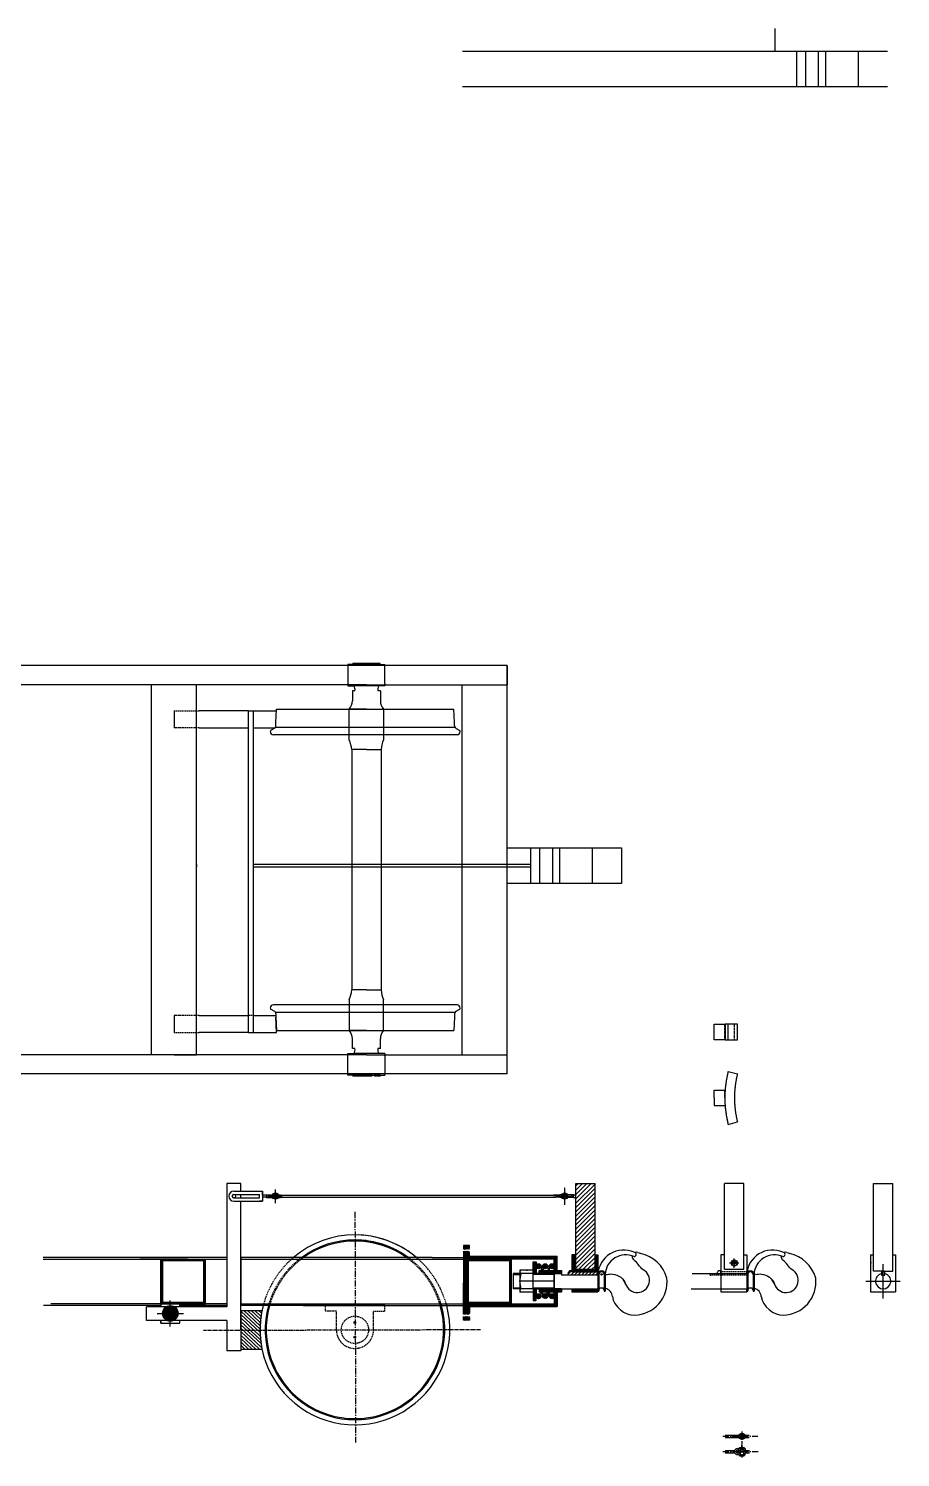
# Model space of a CAD drawing. Header units: millimetres. Extents: x -5057 to 33615, y -6628 to 11138.
# Drawn here: x 29080 to 33615, y 1666 to 9095 of the extents above; entities that cross this region are included whole.
import ezdxf

# ---------------------------------------------------------------- set-up
doc = ezdxf.new("R2010")
doc.units = ezdxf.units.MM
for name, pattern in [('ACISOTGL', [3, 2, -1]), ('ACISOWELD', [3, 2, -1]), ('AM_ISO02W050x2', [3.75, 3, -0.75]), ('AM_ISO08W050', [18, 12, -1.5, 3, -1.5]), ('Amconstr', [9999, 9999, 0]), ('CENTER', [50.8, 31.75, -6.35, 6.35, -6.35]), ('CENTER2', [28.575, 19.05, -3.175, 3.175, -3.175]), ('GEN3A', [3.1, 2.5, -0.6]), ('HIDDEN', [9.525, 6.35, -3.175])]:
    doc.linetypes.add(name, pattern=pattern)
doc.layers.add('AM_7', color=4, linetype='AM_ISO08W050', lineweight=25)
doc.layers.add('AM_8', color=1, linetype='Continuous', lineweight=25)
pattern_1 = [(45, (23104.103, 2191.581), (-2.8284271, 2.8284271), [])]

msp = doc.modelspace()

# ---------------------------------------------------------------- hatches: boundary and pattern name
h = msp.add_hatch()
h.set_pattern_fill('ANSI31', color=256, scale=5)
h.paths.add_polyline_path([(32026.316, 3090.002), (31926.316, 3090.002), (31926.316, 2644.276), (32026.311, 2644.276), (32026.274, 2719.325)])
h = msp.add_hatch()
h.set_pattern_fill('_U', color=256, scale=13, angle=45, style=0, pattern_type=0)
h.set_pattern_definition([(45, (0, 0), (-9.192388, 9.192388), [])])
h.paths.add_polyline_path([(32041.373, 2631.081), (31906.276, 2631.081), (31906.276, 2635.881), (31893.216, 2635.881), (31886.776, 2626.141), (31886.776, 2622.067), (31886.777, 2613.081), (31906.276, 2613.081), (32041.182, 2613.081), (32041.182, 2617.067, -0.02971966), (32041.316, 2619.325, -0.00515832), (32041.532, 2622.081)])
at = {"layer": 'AM_8', "true_color": 0x136734}
h = msp.add_hatch(dxfattribs=at)
h.set_pattern_fill('_U', color=116, scale=4, angle=138, style=0, pattern_type=0)
h.set_pattern_definition([(138, (23197.35, 2243.925), (-2.6765224, -2.9725793), [])])
h.paths.add_polyline_path([(31357.577, 2768.167), (31342.577, 2768.167), (31342.577, 2748.723), (31357.577, 2748.723)])
h.paths.add_polyline_path([(31357.577, 2399.01), (31342.577, 2399.01), (31342.577, 2379.567), (31357.577, 2379.567)])
h.paths.add_polyline_path([(31342.577, 2737.61), (31342.577, 2410.123), (31357.577, 2410.123), (31357.577, 2737.61)])
h = msp.add_hatch(dxfattribs=at)
h.set_pattern_fill('_U', color=116, scale=4, angle=45, style=0, pattern_type=0)
h.set_pattern_definition([(45, (17847.157, 2302.8926), (-2.8284271, 2.8284271), [])])
h.paths.add_polyline_path([(31814.277, 2637.067), (31734.811, 2637.067), (31734.811, 2622.067), (31814.277, 2622.067)], flags=17)
h.paths.add_polyline_path([(31814.277, 2542.067), (31734.811, 2542.067), (31734.811, 2527.135), (31814.277, 2527.135), (31814.277, 2528.217)])
h.paths.add_polyline_path([(31372.577, 2768.167), (31357.577, 2768.167), (31357.577, 2748.723), (31368.949, 2748.723), (31370.763, 2748.723), (31372.577, 2748.723), (31372.577, 2754.089)])
h.paths.add_polyline_path([(31372.577, 2393.645), (31372.577, 2399.01), (31370.763, 2399.01), (31368.949, 2399.01), (31357.577, 2399.01), (31357.577, 2379.567), (31372.577, 2379.567)])
h.paths.add_polyline_path([(31829.291, 2527.135), (31851.332, 2527.135), (31851.332, 2542.067), (31814.277, 2542.067), (31814.277, 2491.067), (31814.277, 2465.267), (31591.177, 2465.267), (31586.877, 2465.267), (31357.577, 2465.267), (31357.577, 2410.123), (31368.949, 2410.123), (31370.763, 2410.123), (31372.577, 2410.123), (31372.577, 2415.489), (31372.577, 2450.267), (31829.291, 2450.267)])
h.paths.add_polyline_path([(31814.277, 2698.067), (31814.277, 2622.067), (31814.291, 2622.067), (31851.332, 2622.067), (31851.332, 2637.067), (31829.291, 2637.067), (31829.291, 2713.07), (31372.577, 2713.07), (31372.577, 2737.61), (31357.577, 2737.61), (31357.577, 2698.067)])
at = {"layer": 'AM_8'}
h = msp.add_hatch(dxfattribs=at)
h.set_pattern_fill('_U', color=256, scale=2.5, angle=45, style=0, pattern_type=0)
h.set_pattern_definition([(45, (16256.47, 2301.875), (-1.76776695, 1.76776695), [])])
h.paths.add_polyline_path([(29766.89, 2464.249), (29771.19, 2464.249), (29944.59, 2464.249), (30000.49, 2464.249), (30000.49, 2697.049), (29766.89, 2697.049)])
h.paths.add_polyline_path([(29991.89, 2472.849), (29775.49, 2472.849), (29775.49, 2689.249), (29991.89, 2689.249)], flags=16)
h = msp.add_hatch(dxfattribs=at)
h.set_pattern_fill('_U', color=256, scale=2.5, angle=45, style=0, pattern_type=0)
h.set_pattern_definition([(45, (17847.1571, 2302.8926), (-1.76776695, 1.76776695), [])])
h.paths.add_polyline_path([(31357.577, 2465.267), (31361.877, 2465.267), (31535.277, 2465.267), (31591.177, 2465.267), (31591.177, 2698.067), (31357.577, 2698.067)])
h.paths.add_polyline_path([(31582.577, 2473.867), (31366.177, 2473.867), (31366.177, 2690.267), (31582.577, 2690.267)], flags=16)
h = msp.add_hatch(dxfattribs=at)
h.set_pattern_fill('_U', color=256, scale=2.5, angle=45, style=0, pattern_type=0)
h.set_pattern_definition([(45, (23104.103, 2191.581), (-1.76776695, 1.76776695), [])])
h.paths.add_polyline_path([(31719.811, 2542.067), (31704.811, 2542.067), (31704.811, 2482.067), (31719.811, 2482.067)])
h.paths.add_polyline_path([(31704.811, 2682.067), (31704.811, 2622.067), (31713.811, 2622.067), (31719.811, 2622.067), (31719.811, 2682.067)])
h = msp.add_hatch(dxfattribs=at)
h.set_pattern_fill('_U', color=256, scale=4, angle=45, style=0, pattern_type=0)
h.set_pattern_definition([(45, (0, 0), (-2.8284271, 2.8284271), [])])
h.paths.add_polyline_path([(32041.182, 2542.067), (31906.276, 2542.067), (31906.276, 2527.067), (32041.182, 2527.067)])
h.paths.add_polyline_path([(32026.316, 2644.276), (32026.311, 2644.276), (32026.316, 2644.301), (31926.316, 2644.251), (31926.316, 2719.276), (31906.276, 2719.266), (31906.276, 2631.074), (32041.532, 2631.088), (32041.316, 2634.325), (32041.316, 2719.325), (32026.316, 2719.325)])
h = msp.add_hatch(dxfattribs=at)
h.set_pattern_fill('_U', color=256, scale=4, angle=45, style=0, pattern_type=0)
h.set_pattern_definition(pattern_1)
edge = h.paths.add_edge_path()
edge.add_arc((31732.811, 2660.067), 13, 180, 537.0774506)
edge.add_arc((31732.811, 2660.067), 13, 177.0774506, 180)
h = msp.add_hatch(dxfattribs=at)
h.set_pattern_fill('_U', color=256, scale=4, angle=45, style=0, pattern_type=0)
h.set_pattern_definition(pattern_1)
edge = h.paths.add_edge_path()
edge.add_arc((31767.044, 2660.067), 13, 191.4591559, 513.5953987)
edge.add_arc((31767.044, 2660.067), 13, 153.5953987, 191.4591559)
edge = h.paths.add_edge_path()
edge.add_arc((31801.277, 2660.067), 13, 0, 360)
edge = h.paths.add_edge_path()
edge.add_arc((31801.277, 2504.067), 13, 0, 360)
edge = h.paths.add_edge_path()
edge.add_arc((31767.044, 2505.217), 13, 0, 360)
edge = h.paths.add_edge_path()
edge.add_arc((31732.811, 2504.067), 13, 0, 360)
h = msp.add_hatch(dxfattribs=at)
h.set_pattern_fill('_U', color=256, scale=2.5, angle=136, style=0, pattern_type=0)
h.set_pattern_definition([(136, (0, 0), (-1.73664593, -1.7983495), [])])
edge = h.paths.add_edge_path()
edge.add_arc((29816.89, 2414.249), 40.5, 120.2540181, 478.3359886)
edge.add_arc((29816.89, 2414.249), 40.5, 118.3359886, 120.2540181)
edge = h.paths.add_edge_path(flags=16)
edge.add_arc((29816.89, 2414.249), 26, -241.6640114, 11.4591559, ccw=False)
edge.add_arc((29816.89, 2414.249), 26, 11.4591559, 118.3359886, ccw=False)
at = {"layer": 'AM_8', "true_color": 0xf8d731}
h = msp.add_hatch(dxfattribs=at)
h.set_pattern_fill('_U', color=40, scale=2.5, angle=45, style=0, pattern_type=0)
h.set_pattern_definition([(45, (0, 0), (-1.76776695, 1.76776695), [])])
edge = h.paths.add_edge_path()
edge.add_arc((29816.89, 2414.249), 26, 11.4591559, 217.2268146)
edge.add_arc((29816.89, 2414.249), 26, 217.2268146, 371.4591559)
at = {"layer": 'AM_8', "true_color": 0x136734}
h = msp.add_hatch(dxfattribs=at)
h.set_pattern_fill('_U', color=116, scale=13, angle=137, style=0, pattern_type=0)
h.set_pattern_definition([(137, (0, 0), (-8.8659787, -9.507598), [])])
edge = h.paths.add_edge_path()
edge.add_line((30183.72, 2429.233), (30183.72, 2229.233))
edge.add_line((30183.72, 2229.233), (30293.548, 2229.233))
edge.add_arc((30797.397, 2329.233), 513.677, 168.7742656, 191.2257344, ccw=False)
edge.add_line((30293.548, 2429.233), (30183.72, 2429.233))

# ---------------------------------------------------------------- linework, layer by layer
for p, q in [((32961.033, 9094.682), (32961.033, 8977.516)), ((31337.078, 8977.516), (33187.32, 8977.516)), ((33075.554, 8792.111), (33075.554, 8977.516)), ((33122.306, 8792.111), (33122.306, 8977.516)), ((33187.32, 8977.516), (33187.32, 8792.111)), ((33187.32, 8977.516), (33547.061, 8977.516)), ((33225.99, 8792.111), (33225.99, 8977.516)), ((33395.864, 8792.111), (33395.864, 8977.516)), ((33187.32, 8792.111), (31337.078, 8792.111)), ((33547.061, 8792.111), (33187.32, 8792.111)), ((30740.672, 5782.618), (26187.214, 5782.618)), ((31487.214, 5782.618), (30740.549, 5782.618)), ((30767.103, 5788.118), (30740.672, 5788.145)), ((30740.672, 5788.145), (30740.672, 5677.092)), ((30767.103, 5788.118), (30740.672, 5788.145)), ((30740.672, 5788.145), (30740.672, 5677.092)), ((30766.105, 5789.092), (30766.105, 5794.092)), ((30837.092, 5794.092), (30766.105, 5794.092)), ((30766.105, 5789.092), (30766.105, 5794.092)), ((30837.092, 5794.092), (30766.105, 5794.092)), ((30868.623, 5789.092), (30766.105, 5789.092)), ((30767.1, 5788.092), (30772.777, 5788.092)), ((30767.1, 5788.092), (30772.777, 5788.092)), ((30772.777, 5788.092), (30907.092, 5788.085)), ((30868.623, 5789.092), (30772.842, 5789.092)), ((30868.623, 5789.092), (30772.842, 5789.092)), ((30868.623, 5789.092), (30772.842, 5789.092)), ((30868.623, 5789.092), (30772.842, 5789.092)), ((30866.877, 5794.092), (30837.092, 5794.092)), ((30866.877, 5794.092), (30837.092, 5794.092)), ((30908.092, 5794.092), (30866.877, 5794.092)), ((30869.417, 5789.092), (30868.623, 5789.092)), ((30869.417, 5789.092), (30868.623, 5789.092)), ((30876.56, 5789.092), (30869.417, 5789.092)), ((30876.56, 5789.092), (30875.767, 5789.092)), ((30901.342, 5789.092), (30876.56, 5789.092)), ((30901.342, 5789.092), (30876.56, 5789.092)), ((30901.406, 5789.092), (30876.56, 5789.092)), ((30901.342, 5789.092), (30876.56, 5789.092)), ((30901.342, 5789.092), (30876.56, 5789.092)), ((30901.406, 5789.092), (30876.56, 5789.092)), ((30908.092, 5794.092), (30878.307, 5794.092)), ((30908.092, 5789.092), (30901.406, 5789.092)), ((30908.092, 5789.092), (30901.406, 5789.092)), ((30901.406, 5788.085), (30901.406, 5789.092)), ((30901.406, 5788.092), (30907.092, 5788.085)), ((30907.092, 5788.092), (30933.512, 5788.092)), ((30907.092, 5788.092), (30933.512, 5788.092)), ((30908.092, 5789.092), (30908.092, 5794.092)), ((30908.092, 5789.092), (30908.092, 5794.092)), ((30933.512, 5777.092), (30933.512, 5788.092)), ((30933.512, 5777.092), (30933.512, 5788.092)), ((30933.512, 5689.092), (30933.512, 5777.092)), ((29837.214, 5682.855), (28837.214, 5682.855)), ((30837.214, 5682.855), (29837.214, 5682.855)), ((30740.672, 5677.092), (30769.937, 5677.092)), ((30740.672, 5677.092), (30769.937, 5677.092)), ((30764.592, 5651.092), (30764.592, 5600.092)), ((30777.092, 5651.092), (30764.592, 5651.092)), ((30764.592, 5651.092), (30764.592, 5600.092)), ((30777.092, 5651.092), (30764.592, 5651.092)), ((30901.406, 5677.092), (30772.842, 5677.092)), ((30837.214, 5682.855), (31387.214, 5682.855)), ((30909.592, 5651.092), (30897.092, 5651.092)), ((30909.592, 5651.092), (30897.092, 5651.092)), ((30933.512, 5677.092), (30904.246, 5677.092)), ((30933.512, 5677.092), (30904.246, 5677.092)), ((30909.592, 5651.092), (30909.592, 5600.092)), ((30909.592, 5651.092), (30909.592, 5600.092)), ((30933.512, 5689.092), (30933.512, 5685.592)), ((30933.512, 5689.092), (30933.512, 5685.592)), ((30933.512, 5680.323), (30933.512, 5685.592)), ((30933.512, 5680.323), (30933.512, 5685.592)), ((30933.512, 5677.092), (30933.512, 5680.323)), ((30933.512, 5677.092), (30933.512, 5680.323)), ((29837.214, 5547.072), (29837.214, 5458.672)), ((30223.717, 5547.072), (29966.965, 5547.072)), ((30223.717, 3874.766), (30223.717, 5547.072)), ((30223.717, 5547.072), (30368.613, 5547.072)), ((30250.319, 3874.766), (30250.319, 5547.072)), ((30365.592, 5486.592), (30369.064, 5556.092)), ((30365.592, 5486.592), (30369.064, 5556.092)), ((30369.064, 5556.092), (31292.42, 5556.092)), ((30369.064, 5556.092), (31292.42, 5556.092)), ((30837.092, 5556.092), (30748.092, 5556.092)), ((30748.092, 5396.092), (30748.092, 5556.092)), ((30837.092, 5556.092), (30748.092, 5556.092)), ((30748.092, 5396.092), (30748.092, 5556.092)), ((30837.092, 5556.092), (30926.092, 5556.092)), ((30837.092, 5556.092), (30926.092, 5556.092)), ((30926.092, 5556.092), (30926.092, 5396.092)), ((30926.092, 5556.092), (30926.092, 5396.092)), ((31295.892, 5486.592), (31292.42, 5556.092)), ((31295.892, 5486.592), (31292.42, 5556.092)), ((29966.965, 5458.672), (30223.717, 5458.672)), ((30250.319, 5458.672), (30361.973, 5458.672)), ((30337.092, 5439.197), (30337.092, 5439.092)), ((30337.092, 5439.197), (30337.092, 5439.092)), ((30341.673, 5446.952), (30338.528, 5445.136)), ((30341.673, 5446.952), (30338.528, 5445.136)), ((30357.592, 5456.143), (30341.673, 5446.952)), ((30357.592, 5456.143), (30341.673, 5446.952)), ((31308.392, 5423.092), (30353.092, 5423.092)), ((31308.392, 5423.092), (30353.092, 5423.092)), ((30363.448, 5461.999), (31298.035, 5461.999)), ((30363.448, 5461.999), (31298.035, 5461.999)), ((30365.592, 5469.999), (30365.592, 5486.592)), ((30365.592, 5469.999), (30365.592, 5486.592)), ((31295.892, 5469.999), (31295.892, 5486.592)), ((31295.892, 5469.999), (31295.892, 5486.592)), ((31303.892, 5456.143), (31319.81, 5446.952)), ((31303.892, 5456.143), (31319.81, 5446.952)), ((31319.81, 5446.952), (31322.955, 5445.136)), ((31319.81, 5446.952), (31322.955, 5445.136)), ((30761.092, 5346.092), (30761.092, 4096.092)), ((30837.092, 5346.092), (30761.092, 5346.092)), ((30761.092, 5346.092), (30761.092, 4096.092)), ((30837.092, 5346.092), (30761.092, 5346.092)), ((30837.092, 5346.092), (30913.092, 5346.092)), ((30837.092, 5346.092), (30913.092, 5346.092)), ((30913.092, 5346.092), (30913.092, 4096.092)), ((30913.092, 5346.092), (30913.092, 4096.092)), ((31568.657, 4835.443), (31804.256, 4835.443)), ((31692.49, 4650.037), (31692.49, 4835.443)), ((31739.242, 4650.037), (31739.242, 4835.443)), ((31804.256, 4835.443), (31804.256, 4650.037)), ((31804.256, 4835.443), (32163.997, 4835.443)), ((31842.926, 4650.037), (31842.926, 4835.443)), ((32012.8, 4650.037), (32012.8, 4835.443)), ((32163.997, 4835.443), (32163.997, 4650.037)), ((29954.014, 4748.74), (29954.014, 4736.74)), ((31692.49, 4748.74), (30250.319, 4748.74)), ((30250.319, 4736.74), (31692.49, 4736.74)), ((31692.49, 4742.74), (31692.49, 4748.74)), ((31804.256, 4650.037), (31568.657, 4650.037)), ((32163.997, 4650.037), (31804.256, 4650.037)), ((30837.092, 4096.092), (30761.092, 4096.092)), ((30837.092, 4096.092), (30761.092, 4096.092)), ((30837.092, 4096.092), (30913.092, 4096.092)), ((30837.092, 4096.092), (30913.092, 4096.092)), ((31308.392, 4019.092), (30353.092, 4019.092)), ((31308.392, 4019.092), (30353.092, 4019.092)), ((30748.092, 4046.092), (30748.092, 3886.092)), ((30748.092, 4046.092), (30748.092, 3886.092)), ((30926.092, 3886.092), (30926.092, 4046.092)), ((30926.092, 3886.092), (30926.092, 4046.092)), ((29837.214, 3963.165), (29837.214, 3874.766)), ((29966.965, 3963.165), (30223.717, 3963.165)), ((30250.319, 3963.165), (30365.592, 3963.165)), ((30337.092, 4002.987), (30337.092, 4003.092)), ((30337.092, 4002.987), (30337.092, 4003.092)), ((30341.673, 3995.231), (30338.528, 3997.047)), ((30341.673, 3995.231), (30338.528, 3997.047)), ((30357.592, 3986.04), (30341.673, 3995.231)), ((30357.592, 3986.04), (30341.673, 3995.231)), ((30363.448, 3980.184), (31298.035, 3980.184)), ((30363.448, 3980.184), (31298.035, 3980.184)), ((30365.592, 3972.184), (30365.592, 3955.592)), ((30365.592, 3972.184), (30365.592, 3955.592)), ((30365.592, 3955.592), (30369.064, 3886.092)), ((30365.592, 3955.592), (30369.064, 3886.092)), ((30369.064, 3874.766), (30365.592, 3955.592)), ((31295.892, 3955.592), (31292.42, 3886.092)), ((31295.892, 3955.592), (31292.42, 3886.092)), ((31295.892, 3972.184), (31295.892, 3955.592)), ((31295.892, 3972.184), (31295.892, 3955.592)), ((31303.892, 3986.04), (31319.81, 3995.231)), ((31303.892, 3986.04), (31319.81, 3995.231)), ((31319.81, 3995.231), (31322.955, 3997.047)), ((31319.81, 3995.231), (31322.955, 3997.047)), ((30223.717, 3874.766), (29966.965, 3874.766)), ((30223.717, 3874.766), (30369.064, 3874.766)), ((30369.064, 3886.092), (31292.42, 3886.092)), ((30369.064, 3886.092), (31292.42, 3886.092)), ((30837.092, 3886.092), (30748.092, 3886.092)), ((30837.092, 3886.092), (30748.092, 3886.092)), ((30837.092, 3886.092), (30926.092, 3886.092)), ((30837.092, 3886.092), (30926.092, 3886.092)), ((30764.592, 3791.092), (30764.592, 3842.092)), ((30764.592, 3791.092), (30764.592, 3842.092)), ((30777.092, 3791.092), (30764.592, 3791.092)), ((30777.092, 3791.092), (30764.592, 3791.092)), ((30909.592, 3791.092), (30897.092, 3791.092)), ((30909.592, 3791.092), (30897.092, 3791.092)), ((30909.592, 3791.092), (30909.592, 3842.092)), ((30909.592, 3791.092), (30909.592, 3842.092)), ((29837.214, 3759.328), (28837.214, 3759.328)), ((30837.214, 3759.328), (29837.214, 3759.328)), ((30740.672, 3765.092), (30769.937, 3765.092)), ((30740.672, 3653.092), (30740.672, 3765.092)), ((30740.672, 3765.092), (30769.937, 3765.092)), ((30740.672, 3653.092), (30740.672, 3765.092)), ((30769.937, 3765.092), (30772.777, 3765.092)), ((30769.937, 3765.092), (30772.777, 3765.092)), ((30769.937, 3765.092), (30772.777, 3765.092)), ((30769.937, 3765.092), (30772.777, 3765.092)), ((30901.406, 3765.092), (30772.842, 3765.092)), ((30837.214, 3759.328), (31387.214, 3759.328)), ((30904.246, 3765.092), (30901.406, 3765.092)), ((30904.246, 3765.092), (30901.406, 3765.092)), ((30904.246, 3765.092), (30901.406, 3765.092)), ((30904.246, 3765.092), (30901.406, 3765.092)), ((30933.512, 3765.092), (30904.246, 3765.092)), ((30933.512, 3765.092), (30904.246, 3765.092)), ((30933.512, 3765.092), (30933.512, 3761.86)), ((30933.512, 3765.092), (30933.512, 3761.86)), ((30933.512, 3761.86), (30933.512, 3756.592)), ((30933.512, 3761.86), (30933.512, 3756.592)), ((30933.512, 3753.092), (30933.512, 3756.592)), ((30933.512, 3753.092), (30933.512, 3756.592)), ((30933.512, 3753.092), (30933.512, 3665.092)), ((30740.672, 3659.565), (26187.214, 3659.565)), ((31487.214, 3659.565), (30740.549, 3659.565)), ((30767.103, 3654.065), (30740.672, 3654.038)), ((30767.103, 3654.065), (30740.672, 3654.038)), ((30761.089, 3657.342), (30761.086, 3657.342)), ((30761.089, 3657.342), (30761.086, 3657.342)), ((30766.105, 3653.092), (30766.105, 3648.092)), ((30868.623, 3653.092), (30766.105, 3653.092)), ((30766.105, 3653.092), (30766.105, 3648.092)), ((30868.623, 3653.092), (30766.105, 3653.092)), ((30837.092, 3648.092), (30766.105, 3648.092)), ((30837.092, 3648.092), (30766.105, 3648.092)), ((30767.1, 3654.092), (30772.777, 3654.092)), ((30767.1, 3654.092), (30772.777, 3654.092)), ((30772.777, 3654.092), (30907.092, 3654.098)), ((30868.623, 3653.092), (30772.842, 3653.092)), ((30868.623, 3653.092), (30772.842, 3653.092)), ((30868.623, 3653.092), (30772.842, 3653.092)), ((30868.623, 3653.092), (30772.842, 3653.092)), ((30837.092, 3653.092), (30837.092, 3652.092)), ((30837.092, 3653.092), (30837.092, 3652.092)), ((30866.877, 3648.092), (30837.092, 3648.092)), ((30866.877, 3648.092), (30837.092, 3648.092)), ((30837.092, 3647.092), (30837.092, 3646.198)), ((30837.092, 3647.092), (30837.092, 3646.198)), ((30867.591, 3647.092), (30866.877, 3647.092)), ((30869.417, 3653.092), (30868.623, 3653.092)), ((30869.417, 3653.092), (30868.623, 3653.092)), ((30869.417, 3652.092), (30868.623, 3652.092)), ((30869.417, 3652.092), (30868.623, 3652.092)), ((30876.56, 3653.092), (30875.767, 3653.092)), ((30876.56, 3653.092), (30875.767, 3653.092)), ((30901.342, 3653.092), (30876.56, 3653.092)), ((30901.342, 3653.092), (30876.56, 3653.092)), ((30901.406, 3653.092), (30876.56, 3653.092)), ((30901.342, 3653.092), (30876.56, 3653.092)), ((30901.342, 3653.092), (30876.56, 3653.092)), ((30901.406, 3653.092), (30876.56, 3653.092)), ((30908.092, 3648.092), (30878.307, 3648.092)), ((30908.092, 3648.092), (30878.307, 3648.092)), ((30901.406, 3654.092), (30907.092, 3654.098)), ((30901.406, 3654.098), (30901.406, 3653.092)), ((30908.092, 3653.092), (30901.406, 3653.092)), ((30908.092, 3653.092), (30901.406, 3653.092)), ((30907.092, 3654.092), (30933.512, 3654.092)), ((30907.092, 3654.092), (30933.512, 3654.092)), ((30908.092, 3653.092), (30908.092, 3648.092)), ((30908.092, 3653.092), (30908.092, 3648.092)), ((30933.512, 3665.092), (30933.512, 3654.092)), ((30933.512, 3665.092), (30933.512, 3654.092)), ((31568.657, 3659.565), (31487.214, 3659.565)), ((30111.72, 3089.233), (30111.72, 2449.233)), ((30183.72, 3089.233), (30111.72, 3089.233)), ((30147.72, 3050.233), (30297.111, 3050.233)), ((30183.72, 3089.233), (30163.72, 3089.233)), ((30183.72, 3050.233), (30183.72, 3089.233)), ((30297.111, 3030.233), (30297.111, 3050.233)), ((30297.111, 3050.233), (30297.111, 2998.233)), ((31926.316, 2644.276), (31926.316, 3090.002)), ((31926.316, 3090.002), (32026.316, 3090.002)), ((32026.316, 2644.276), (32026.316, 3090.002)), ((32700.441, 2644.608), (32700.441, 3090.002)), ((32800.441, 3090.002), (32700.441, 3090.002)), ((32800.441, 2719.325), (32800.441, 3090.002)), ((33474.858, 3090.067), (33574.858, 3090.067)), ((33474.858, 2661.248), (33474.858, 3090.067)), ((33574.858, 2634.341), (33574.858, 3090.067)), ((30147.72, 3033.233), (30280.111, 3033.233)), ((30147.72, 3015.233), (30280.111, 3015.233)), ((30147.72, 2998.233), (30297.111, 2998.233)), ((30183.72, 3015.233), (30183.72, 3033.233)), ((30183.72, 2705.649), (30183.72, 2998.233)), ((30183.72, 2444.233), (30183.72, 2998.233)), ((30280.111, 3015.233), (30280.111, 3033.233)), ((30297.111, 2998.233), (30280.111, 2998.233)), ((30315.658, 3030.233), (30297.111, 3030.233)), ((30315.658, 3018.233), (30297.111, 3018.233)), ((30315.658, 3030.233), (30317.658, 3030.233)), ((30315.658, 3018.233), (30317.658, 3018.233)), ((30317.658, 3030.833), (30326.459, 3030.833)), ((30317.658, 3030.833), (30317.658, 3024.233)), ((30317.658, 3017.633), (30317.658, 3024.233)), ((30317.658, 3017.633), (30326.459, 3017.633)), ((30326.459, 3030.833), (30326.459, 3024.233)), ((30326.459, 3030.833), (30349.427, 3030.833)), ((30326.459, 3017.633), (30326.459, 3024.233)), ((30326.459, 3017.633), (30349.427, 3017.633)), ((30378.577, 3030.833), (30389.89, 3030.833)), ((30378.577, 3017.633), (30389.89, 3017.633)), ((30389.89, 3030.833), (30389.89, 3024.233)), ((30389.89, 3024.233), (30389.89, 3030.233)), ((30389.89, 3030.233), (31780.889, 3030.233)), ((30389.89, 3017.633), (30389.89, 3024.233)), ((30389.89, 3024.233), (30389.89, 3018.233)), ((30389.89, 3018.233), (31822.268, 3018.233)), ((31780.889, 3030.233), (31822.268, 3030.233)), ((31842.724, 3030.233), (31810.907, 3030.233)), ((31842.724, 3018.233), (31810.907, 3018.233)), ((31854.036, 3030.833), (31842.724, 3030.833)), ((31842.724, 3030.833), (31842.724, 3024.233)), ((31842.724, 3024.233), (31842.724, 3030.233)), ((31842.724, 3017.633), (31842.724, 3024.233)), ((31842.724, 3024.233), (31842.724, 3018.233)), ((31854.036, 3017.633), (31842.724, 3017.633)), ((31906.155, 3030.833), (31883.187, 3030.833)), ((31906.155, 3017.633), (31883.187, 3017.633)), ((31914.955, 3030.833), (31906.155, 3030.833)), ((31906.155, 3030.833), (31906.155, 3024.233)), ((31906.155, 3017.633), (31906.155, 3024.233)), ((31914.955, 3017.633), (31906.155, 3017.633)), ((31914.955, 3030.833), (31914.955, 3024.233)), ((31914.955, 3030.833), (31926.316, 3030.833)), ((31914.955, 3017.633), (31914.955, 3024.233)), ((31914.955, 3017.633), (31926.316, 3017.633)), ((30183.72, 2897.441), (30183.72, 2907.441)), ((30183.72, 2907.441), (30183.921, 2907.441)), ((31357.577, 2768.167), (31342.577, 2768.167)), ((31342.577, 2768.167), (31342.577, 2748.723)), ((31372.577, 2768.167), (31357.577, 2768.167)), ((31357.577, 2768.167), (31357.577, 2748.723)), ((31372.577, 2754.089), (31372.577, 2768.167)), ((30111.72, 2705.649), (29154.953, 2705.649)), ((29154.953, 2697.049), (30111.72, 2697.049)), ((29154.953, 2697.049), (29906.968, 2697.049)), ((29893.69, 2697.049), (29660.09, 2697.049)), ((29906.968, 2697.049), (29671.315, 2697.049)), ((29766.89, 2464.249), (29766.89, 2697.049)), ((29775.49, 2689.249), (29991.89, 2689.249)), ((29775.49, 2689.249), (29775.49, 2578.849)), ((29991.89, 2472.849), (29991.89, 2689.249)), ((30000.49, 2464.249), (30000.49, 2697.049)), ((31178.419, 2705.649), (30183.72, 2705.649)), ((30183.72, 2697.049), (31178.419, 2697.049)), ((31178.419, 2705.649), (31342.577, 2705.649)), ((31178.419, 2697.049), (31342.577, 2697.049)), ((31342.577, 2737.61), (31342.577, 2573.867)), ((31357.577, 2737.61), (31357.577, 2429.601)), ((31357.577, 2410.123), (31357.577, 2718.133)), ((31357.577, 2703.167), (31357.577, 2579.867)), ((31591.177, 2698.067), (31357.577, 2698.067)), ((31366.177, 2690.267), (31582.577, 2690.267)), ((31366.177, 2690.267), (31366.177, 2579.867)), ((31372.577, 2713.07), (31372.577, 2732.245)), ((31372.577, 2713.07), (31829.291, 2713.07)), ((31582.577, 2473.867), (31582.577, 2690.267)), ((31582.577, 2685.967), (31582.577, 2690.267)), ((31582.577, 2582.067), (31582.577, 2690.267)), ((31582.577, 2582.067), (31582.577, 2685.967)), ((31591.177, 2465.267), (31591.177, 2698.067)), ((31591.177, 2698.067), (31814.277, 2698.067)), ((31704.811, 2622.067), (31704.811, 2682.067)), ((31704.811, 2682.067), (31719.811, 2682.067)), ((31719.811, 2682.067), (31719.811, 2622.067)), ((31719.811, 2660.101), (31719.811, 2677.931)), ((31814.277, 2637.067), (31814.277, 2698.067)), ((31829.291, 2637.067), (31829.291, 2713.07)), ((31926.316, 2719.276), (31906.276, 2719.266)), ((31906.276, 2719.276), (31906.276, 2631.081)), ((31926.316, 2644.276), (31926.316, 2719.276)), ((32026.274, 2719.325), (32041.316, 2719.325)), ((32026.311, 2644.276), (32026.274, 2719.325)), ((32041.316, 2719.325), (32041.316, 2634.325)), ((32700.441, 2719.276), (32680.401, 2719.266)), ((32680.401, 2719.276), (32680.401, 2622.067)), ((32700.441, 2644.608), (32700.441, 2719.276)), ((32800.4, 2719.325), (32815.441, 2719.325)), ((32800.436, 2644.658), (32800.4, 2719.325)), ((32815.441, 2719.325), (32815.441, 2634.325)), ((33459.858, 2719.325), (33459.858, 2527.067)), ((33459.858, 2719.325), (33474.858, 2719.325)), ((33464.143, 2676.833), (33459.858, 2676.833)), ((33474.858, 2692.418), (33474.858, 2719.325)), ((33574.858, 2719.325), (33578.47, 2719.325)), ((33574.858, 2719.325), (33589.858, 2719.325)), ((33589.858, 2719.325), (33589.858, 2527.067)), ((31601.167, 2622.067), (31601.187, 2542.067)), ((31634.811, 2622.058), (31601.167, 2622.05)), ((31704.811, 2639.16), (31634.811, 2639.16)), ((31634.811, 2639.16), (31634.811, 2525.042)), ((31669.332, 2622.067), (31639.809, 2622.06)), ((31704.811, 2622.067), (31639.811, 2622.067)), ((31669.332, 2639.16), (31674.332, 2639.16)), ((31704.811, 2622.067), (31674.332, 2622.067)), ((31704.811, 2622.067), (31704.811, 2622.067)), ((31719.811, 2622.067), (31704.811, 2622.067)), ((31704.811, 2542.067), (31704.811, 2622.067)), ((31719.811, 2622.067), (31713.811, 2622.067)), ((31719.811, 2673.067), (31719.811, 2647.067)), ((31719.811, 2622.067), (31719.811, 2660.101)), ((31719.811, 2622.067), (31719.811, 2647.067)), ((31719.811, 2622.067), (31719.811, 2647.067)), ((31719.811, 2622.067), (31725.342, 2622.067)), ((31814.291, 2622.067), (31719.811, 2622.067)), ((31719.811, 2622.067), (31734.811, 2622.067)), ((31734.811, 2622.067), (31734.811, 2637.067)), ((31734.811, 2637.067), (31814.291, 2637.067)), ((31752.072, 2637.067), (31745.811, 2660.067)), ((31745.811, 2660.067), (31745.811, 2637.067)), ((31754.807, 2655.678), (31758.916, 2637.067)), ((31784.922, 2637.067), (31780.02, 2659.278)), ((31788.277, 2621.866), (31788.233, 2622.067)), ((31788.277, 2660.067), (31788.277, 2637.067)), ((31788.277, 2622.067), (31788.277, 2621.866)), ((31814.277, 2491.067), (31814.277, 2674.217)), ((31814.291, 2622.067), (31819.291, 2622.067)), ((31814.291, 2622.067), (31851.681, 2622.067)), ((31814.291, 2622.067), (31814.291, 2542.067)), ((31816.791, 2622.067), (31851.681, 2622.067)), ((31829.291, 2637.067), (31851.332, 2637.067)), ((31851.332, 2637.067), (31851.332, 2622.067)), ((31851.332, 2622.067), (31851.332, 2613.081)), ((31886.777, 2613.081), (31851.332, 2613.081)), ((31893.216, 2635.881), (31886.776, 2626.141)), ((31886.776, 2622.067), (31886.776, 2626.141)), ((31886.776, 2622.067), (31886.777, 2613.081)), ((31906.276, 2613.081), (31886.776, 2613.081)), ((31906.276, 2635.881), (31893.216, 2635.881)), ((32041.532, 2613.081), (31897.384, 2613.081)), ((31906.276, 2631.081), (32041.316, 2631.081)), ((32041.182, 2613.081), (31906.276, 2613.081)), ((31926.316, 2644.276), (32026.311, 2644.276)), ((32041.182, 2617.067), (32041.182, 2531.067)), ((32041.532, 2622.081), (32041.316, 2634.325)), ((32041.532, 2622.081), (32041.532, 2613.081)), ((32046.182, 2617.067), (32046.182, 2547.067)), ((32074.282, 2617.067), (32074.282, 2545.591)), ((32079.282, 2617.067), (32079.282, 2545.591)), ((32530.917, 2622.067), (32660.901, 2622.067)), ((32667.341, 2635.881), (32660.901, 2626.141)), ((32660.902, 2622.067), (32660.901, 2626.141)), ((32660.901, 2622.067), (32815.657, 2622.081)), ((32680.401, 2635.881), (32667.341, 2635.881)), ((32680.401, 2613.081), (32680.401, 2635.881)), ((32680.401, 2622.067), (32680.401, 2542.067)), ((32700.441, 2644.608), (32800.436, 2644.658)), ((32700.441, 2634.276), (32700.441, 2634.276)), ((32815.307, 2617.067), (32815.307, 2531.067)), ((32815.657, 2622.081), (32815.441, 2634.325)), ((32820.307, 2617.067), (32820.307, 2547.067)), ((32848.407, 2617.067), (32848.407, 2545.591)), ((32853.407, 2617.067), (32853.407, 2545.591)), ((32862.97, 2617.601), (32853.449, 2618.052)), ((33474.858, 2634.341), (33474.858, 2661.248)), ((33474.858, 2634.341), (33474.858, 2661.248)), ((33529.858, 2634.341), (33474.858, 2634.341)), ((33524.858, 2631.081), (33515.858, 2631.081)), ((33515.858, 2631.081), (33515.858, 2613.081)), ((33515.858, 2613.081), (33533.858, 2613.081)), ((33533.858, 2631.081), (33524.858, 2631.081)), ((33529.858, 2634.343), (33555.858, 2634.356)), ((33529.858, 2634.341), (33574.858, 2634.341)), ((33533.858, 2613.081), (33533.858, 2631.081)), ((29775.49, 2578.849), (29775.49, 2566.849)), ((29775.49, 2566.849), (29775.49, 2472.849)), ((31342.577, 2410.123), (31342.577, 2573.867)), ((31357.577, 2579.867), (31357.577, 2567.867)), ((31357.577, 2567.867), (31357.577, 2444.567)), ((31366.177, 2579.867), (31366.177, 2567.867)), ((31366.177, 2567.867), (31366.177, 2473.867)), ((31634.811, 2542.058), (31601.187, 2542.05)), ((31674.332, 2542.068), (31639.799, 2542.06)), ((31704.882, 2542.067), (31674.332, 2542.067)), ((31704.811, 2542.067), (31704.811, 2482.067)), ((31719.811, 2542.067), (31704.811, 2542.067)), ((31719.811, 2482.067), (31719.811, 2542.067)), ((31719.811, 2542.067), (31814.291, 2542.067)), ((31719.811, 2542.067), (31719.811, 2517.067)), ((31734.811, 2542.135), (31734.811, 2527.135)), ((31734.811, 2527.135), (31814.291, 2527.135)), ((31745.811, 2504.067), (31745.811, 2527.135)), ((31748.934, 2527.135), (31754.345, 2502.435)), ((31780.044, 2505.217), (31775.199, 2527.135)), ((31788.277, 2504.067), (31781.998, 2527.135)), ((31788.277, 2504.067), (31788.277, 2527.135)), ((31788.277, 2527.135), (31788.277, 2504.067)), ((31814.277, 2528.217), (31814.277, 2465.267)), ((31851.332, 2542.067), (31814.291, 2542.067)), ((31829.291, 2527.067), (31851.332, 2527.067)), ((31829.291, 2527.067), (31829.291, 2450.267)), ((31851.332, 2542.067), (31851.332, 2527.067)), ((31851.332, 2542.067), (32041.182, 2542.067)), ((31851.332, 2531.067), (31851.332, 2531.067)), ((31906.276, 2542.067), (31906.276, 2527.067)), ((31906.276, 2527.067), (32041.182, 2527.067)), ((32041.182, 2527.067), (32041.182, 2542.067)), ((32041.182, 2531.067), (32046.182, 2531.067)), ((32046.182, 2547.067), (32046.182, 2531.067)), ((32046.182, 2535.754), (32051.956, 2547.067)), ((32046.182, 2535.754), (32046.182, 2547.067)), ((32051.956, 2547.067), (32068.508, 2547.067)), ((32051.956, 2547.067), (32060.232, 2547.067)), ((32074.282, 2535.754), (32068.508, 2547.067)), ((32074.282, 2545.591), (32074.282, 2531.067)), ((32074.282, 2531.067), (32079.282, 2531.067)), ((32079.282, 2545.591), (32079.282, 2531.067)), ((32526.77, 2542.067), (32815.307, 2542.067)), ((32680.401, 2542.067), (32680.401, 2527.067)), ((32680.401, 2527.067), (32815.307, 2527.067)), ((32815.307, 2527.067), (32815.307, 2542.067)), ((32815.307, 2531.067), (32820.307, 2531.067)), ((32820.307, 2547.067), (32820.307, 2531.067)), ((32820.307, 2535.754), (32826.081, 2547.067)), ((32820.307, 2535.754), (32820.307, 2547.067)), ((32826.081, 2547.067), (32842.633, 2547.067)), ((32826.081, 2547.067), (32834.357, 2547.067)), ((32848.407, 2535.754), (32842.633, 2547.067)), ((32848.407, 2545.591), (32848.407, 2531.067)), ((32848.407, 2531.067), (32853.407, 2531.067)), ((32853.407, 2545.591), (32853.407, 2531.067)), ((33459.858, 2527.067), (33589.858, 2527.067)), ((29766.89, 2455.649), (29157.919, 2455.649)), ((30111.72, 2464.249), (29195.153, 2464.249)), ((30000.49, 2464.249), (29766.89, 2464.249)), ((29766.89, 2464.249), (29766.89, 2464.249)), ((29766.89, 2464.249), (29766.89, 2449.233)), ((29771.19, 2464.249), (29991.89, 2464.249)), ((29775.49, 2472.849), (29991.89, 2472.849)), ((29883.69, 2464.249), (29779.79, 2464.249)), ((29866.89, 2449.233), (29866.89, 2464.249)), ((30111.72, 2455.649), (29866.89, 2455.649)), ((29956.39, 2464.249), (30000.49, 2464.249)), ((29996.19, 2464.249), (30000.49, 2464.249)), ((30183.72, 2464.249), (30495.348, 2464.249)), ((30777.34, 2455.649), (30183.72, 2455.649)), ((30183.72, 2449.233), (30183.72, 2455.649)), ((30377.019, 2464.249), (31178.419, 2464.249)), ((30508.698, 2455.649), (31178.419, 2455.649)), ((30932.021, 2455.649), (30622.017, 2455.649)), ((31178.419, 2464.249), (31342.577, 2464.249)), ((31178.419, 2455.649), (31342.577, 2455.649)), ((31357.577, 2465.267), (31535.277, 2465.267)), ((31591.177, 2465.267), (31357.577, 2465.267)), ((31357.577, 2465.267), (31361.877, 2465.267)), ((31361.877, 2465.267), (31582.577, 2465.267)), ((31366.177, 2473.867), (31582.577, 2473.867)), ((31547.077, 2465.267), (31591.177, 2465.267)), ((31547.077, 2465.267), (31547.077, 2465.267)), ((31586.877, 2465.267), (31591.177, 2465.267)), ((31591.177, 2465.267), (31814.277, 2465.267)), ((31704.811, 2525.042), (31634.811, 2525.042)), ((31704.811, 2482.067), (31719.811, 2482.067)), ((29692.691, 2377.233), (29692.691, 2449.233)), ((29766.89, 2449.233), (29692.691, 2449.233)), ((29766.89, 2377.233), (29692.691, 2377.233)), ((29796.485, 2449.233), (29766.89, 2449.233)), ((29766.89, 2364.249), (29766.89, 2377.233)), ((29766.89, 2377.233), (29766.89, 2364.249)), ((29800.456, 2377.233), (29766.89, 2377.233)), ((29866.89, 2377.233), (29833.323, 2377.233)), ((29866.89, 2449.233), (29837.295, 2449.233)), ((30111.72, 2449.233), (29866.89, 2449.233)), ((30111.72, 2377.233), (29866.89, 2377.233)), ((29866.89, 2364.249), (29866.89, 2377.233)), ((30111.72, 2377.233), (30111.72, 2219.233)), ((30183.72, 2329.233), (30183.72, 2449.233)), ((30183.72, 2429.233), (30183.72, 2229.233)), ((30183.72, 2429.233), (30293.548, 2429.233)), ((31342.577, 2379.567), (31342.577, 2399.01)), ((31357.577, 2379.567), (31342.577, 2379.567)), ((31357.577, 2379.567), (31357.577, 2399.01)), ((31372.577, 2379.567), (31357.577, 2379.567)), ((31372.577, 2450.267), (31372.577, 2415.489)), ((31372.577, 2450.267), (31829.291, 2450.267)), ((31372.577, 2393.645), (31372.577, 2379.567)), ((29766.89, 2364.249), (29866.89, 2364.249)), ((30183.72, 2229.233), (30293.956, 2229.233)), ((30183.72, 2229.233), (30183.72, 2219.233)), ((30183.72, 2219.233), (30111.72, 2219.233)), ((32702.421, 1781.663), (32743.801, 1781.663)), ((32702.421, 1769.663), (32743.801, 1769.663)), ((32743.801, 1782.263), (32752.601, 1782.263)), ((32743.801, 1782.263), (32743.801, 1775.663)), ((32743.801, 1769.063), (32743.801, 1775.663)), ((32743.801, 1769.063), (32752.601, 1769.063)), ((32752.601, 1782.263), (32752.601, 1775.663)), ((32752.601, 1782.263), (32775.569, 1782.263)), ((32752.601, 1769.063), (32752.601, 1775.663)), ((32752.601, 1769.063), (32775.569, 1769.063)), ((32766.82, 1711.62), (32774.338, 1711.62)), ((32774.338, 1711.62), (32774.338, 1712.62)), ((32774.338, 1712.62), (32806.338, 1712.62)), ((32804.719, 1782.263), (32816.032, 1782.263)), ((32804.719, 1769.063), (32816.032, 1769.063)), ((32806.338, 1712.62), (32806.338, 1703.62)), ((32816.032, 1782.263), (32816.032, 1775.663)), ((32816.032, 1775.663), (32816.032, 1781.663)), ((32816.032, 1781.663), (32828.682, 1781.663)), ((32816.032, 1769.063), (32816.032, 1775.663)), ((32816.032, 1775.663), (32816.032, 1769.663)), ((32816.032, 1769.663), (32828.682, 1769.663)), ((32702.615, 1702.12), (32743.994, 1702.12)), ((32702.615, 1690.12), (32743.994, 1690.12)), ((32743.994, 1696.12), (32743.994, 1702.72)), ((32743.994, 1702.72), (32752.795, 1702.72)), ((32743.994, 1696.12), (32743.994, 1689.52)), ((32743.994, 1689.52), (32752.795, 1689.52)), ((32774.338, 1703.62), (32766.82, 1703.62)), ((32774.338, 1688.62), (32766.82, 1688.62)), ((32766.82, 1680.62), (32774.338, 1680.62)), ((32774.338, 1696.12), (32774.338, 1703.62)), ((32774.338, 1703.62), (32782.338, 1703.62)), ((32774.338, 1696.12), (32774.338, 1688.62)), ((32774.338, 1688.62), (32782.338, 1688.62)), ((32774.338, 1680.62), (32774.338, 1679.62)), ((32774.338, 1679.62), (32806.338, 1679.62)), ((32798.338, 1703.62), (32806.338, 1703.62)), ((32798.338, 1688.62), (32806.338, 1688.62)), ((32807.992, 1702.72), (32806.338, 1703.62)), ((32807.992, 1689.52), (32806.338, 1688.62)), ((32806.338, 1679.62), (32806.338, 1688.62)), ((32807.992, 1702.72), (32816.226, 1702.72)), ((32807.992, 1689.52), (32816.226, 1689.52)), ((32816.226, 1702.72), (32816.226, 1696.12)), ((32816.226, 1702.12), (32828.876, 1702.12)), ((32816.226, 1689.52), (32816.226, 1696.12)), ((32816.226, 1690.12), (32828.876, 1690.12))]:
    msp.add_line(p, q)
at = {"linetype": 'AM_ISO02W050x2'}
for p, q in [((31568.657, 5782.618), (31487.214, 5782.618)), ((31568.657, 5782.618), (31568.657, 5682.855)), ((31568.657, 5682.855), (31568.657, 5782.618)), ((29837.214, 5682.855), (29718.164, 5682.855)), ((29718.164, 5682.855), (29718.164, 3759.328)), ((29954.014, 5682.855), (29837.214, 5682.855)), ((29954.014, 3758.453), (29954.014, 5682.855)), ((31332.807, 5682.855), (31332.807, 3759.328)), ((31387.214, 5682.855), (31568.657, 5682.855)), ((31568.657, 3758.453), (31568.657, 5682.855)), ((29837.214, 3758.453), (29954.014, 3758.453)), ((31387.214, 3759.328), (31568.657, 3759.328)), ((31568.657, 3659.565), (31568.657, 3758.453))]:
    msp.add_line(p, q, dxfattribs=at)
at = {"linetype": 'HIDDEN'}
for p, q in [((29837.214, 5547.072), (29966.965, 5547.072)), ((29966.965, 5458.672), (29837.214, 5458.672)), ((29966.965, 3963.165), (29837.214, 3963.165)), ((30250.319, 3963.165), (30223.717, 3963.165)), ((29837.214, 3874.766), (29966.965, 3874.766)), ((32701.327, 3837.722), (32701.327, 3917.722)), ((32751.327, 3837.722), (32751.327, 3917.722)), ((32701.327, 3535.035), (32701.327, 3575.035)), ((30317.658, 3030.233), (30315.658, 3030.233)), ((32041.373, 2631.081), (31906.276, 2631.081)), ((32660.901, 2613.081), (32630.901, 2613.081)), ((32680.401, 2613.081), (32660.901, 2613.081)), ((32815.499, 2631.081), (32680.401, 2631.081)), ((32815.307, 2613.081), (32680.401, 2613.081)), ((31906.276, 2542.067), (32041.182, 2542.067)), ((30622.017, 2455.649), (30622.017, 2425.649)), ((30932.021, 2425.649), (30932.021, 2455.649)), ((30639.559, 2425.649), (30622.017, 2425.649)), ((30680.599, 2425.649), (30639.559, 2425.649)), ((30680.599, 2329.229), (30680.599, 2425.649)), ((30874.081, 2329.229), (30873.439, 2425.649)), ((30873.439, 2425.649), (30914.479, 2425.649)), ((30914.479, 2425.649), (30932.021, 2425.649)), ((30712.704, 2329.229), (30712.769, 2329.229)), ((30841.269, 2329.229), (30841.334, 2329.229))]:
    msp.add_line(p, q, dxfattribs=at)
at = {"linetype": 'Amconstr'}
for p, q in [((32646.14, 3837.722), (32646.14, 3917.722)), ((32646.14, 3917.722), (32702.783, 3917.722)), ((32702.783, 3917.722), (32702.783, 3837.722)), ((32718.792, 3917.722), (32702.783, 3917.722)), ((32718.792, 3837.722), (32718.792, 3917.722)), ((32767.204, 3917.722), (32718.792, 3917.722)), ((32767.204, 3837.722), (32767.204, 3917.722)), ((32702.783, 3837.722), (32646.14, 3837.722)), ((32702.783, 3837.722), (32718.792, 3837.722)), ((32718.792, 3837.722), (32767.204, 3837.722)), ((32718.792, 3672.535), (32767.204, 3660.035)), ((32646.14, 3535.035), (32646.14, 3575.035)), ((32646.14, 3575.035), (32702.783, 3575.035)), ((32646.14, 3535.035), (32646.14, 3495.035)), ((32646.14, 3495.035), (32702.783, 3495.035)), ((32718.792, 3397.535), (32767.204, 3410.035))]:
    msp.add_line(p, q, dxfattribs=at)
at = {"linetype": 'CENTER'}
for p, q in [((30777.34, 2942.134), (30780.901, 1743.144)), ((32790.144, 1801.169), (32790.144, 1736.481)), ((32690.866, 1775.663), (32873.691, 1775.663)), ((32778.338, 1712.62), (32778.338, 1717.603)), ((32778.338, 1717.603), (32802.338, 1717.603)), ((32782.338, 1712.62), (32782.338, 1696.12)), ((32790.338, 1717.603), (32790.338, 1733.686)), ((32790.338, 1733.686), (32790.338, 1665.873)), ((32798.338, 1696.12), (32798.338, 1712.62)), ((32802.338, 1717.603), (32802.338, 1712.62)), ((32691.059, 1696.12), (32873.885, 1696.12)), ((32778.338, 1679.62), (32778.338, 1674.637)), ((32778.338, 1674.637), (32802.338, 1674.637)), ((32782.338, 1696.12), (32798.338, 1696.12)), ((32782.338, 1679.62), (32782.338, 1696.12)), ((32782.338, 1696.12), (32798.338, 1696.12)), ((32798.338, 1696.12), (32798.338, 1679.62)), ((32802.338, 1674.637), (32802.338, 1679.62))]:
    msp.add_line(p, q, dxfattribs=at)
at = {"linetype": 'ACISOTGL'}
for p, q in [((29771.44, 2697.049), (29783.24, 2697.049)), ((30183.72, 2705.649), (30183.72, 2455.649))]:
    msp.add_line(p, q, dxfattribs=at)
at = {"color": 3}
for p, q in [((31601.169, 2617.05), (31634.811, 2617.05)), ((31638.758, 2617.05), (31639.332, 2617.05)), ((31814.291, 2617.067), (31704.811, 2617.067)), ((31814.291, 2617.067), (31819.291, 2622.067)), ((31601.186, 2547.067), (31634.811, 2547.067)), ((31638.762, 2547.067), (31639.332, 2547.067)), ((31704.811, 2547.067), (31814.291, 2547.067)), ((31814.291, 2547.135), (31819.291, 2542.135))]:
    msp.add_line(p, q, dxfattribs=at)
at = {"linetype": 'GEN3A'}
for p, q in [((32625.502, 2613.078), (32625.502, 2622.067)), ((32625.502, 2613.078), (32630.901, 2613.081)), ((32660.901, 2622.067), (32660.902, 2613.081))]:
    msp.add_line(p, q, dxfattribs=at)
at = {"linetype": 'ACISOWELD'}
for p, q in [((29878.24, 2464.249), (29890.04, 2464.249)), ((31535.277, 2465.267), (31547.077, 2465.267))]:
    msp.add_line(p, q, dxfattribs=at)
at = {"linetype": 'CENTER2'}
msp.add_line((31430.002, 2329.233), (29989.305, 2325.108), dxfattribs=at)
for points in [[(32046.182, 2531.067), (32046.182, 2547.067)], [(32820.307, 2531.067), (32820.307, 2547.067)]]:
    msp.add_lwpolyline(points)
for centre, radius in [((30147.72, 3024.233), 9), ((30364.002, 3024.233), 16), ((30364.002, 3024.233), 12), ((31868.612, 3024.233), 16), ((31868.612, 3024.233), 12), ((32750.441, 2676.833), 15.585), ((31732.811, 2660.067), 13), ((31767.044, 2660.067), 13), ((31801.277, 2660.067), 13), ((32060.232, 2617.067), 3.655), ((29816.89, 2414.249), 40.5), ((31732.811, 2504.067), 13), ((31767.044, 2505.217), 13), ((31801.277, 2504.067), 13), ((29816.89, 2414.249), 26), ((30777.019, 2367.736), 5.001), ((30777.019, 2290.754), 5.001), ((32790.144, 1775.663), 16), ((32790.144, 1775.663), 12)]:
    msp.add_circle(centre, radius)
at = {"linetype": 'HIDDEN'}
for centre, radius in [((30364.002, 3024.233), 8), ((30364.002, 3024.233), 8), ((31868.612, 3024.233), 8), ((31868.612, 3024.233), 8), ((32750.441, 2676.833), 8.153), ((30777.34, 2329.233), 71), ((32790.144, 1775.663), 8), ((32790.144, 1775.663), 8)]:
    msp.add_circle(centre, radius, dxfattribs=at)
at = {"linetype": 'AM_ISO02W050x2', "lineweight": 15}
msp.add_circle((30777.019, 2367.633), 2.417, dxfattribs=at)
at = {"linetype": 'AM_ISO02W050x2'}
msp.add_circle((30777.019, 2290.826), 2.417, dxfattribs=at)
for centre, radius, start, end in [((30737.692, 5657.999), 40, 350.0564504, 28.5106552), ((30737.692, 5657.999), 40, 350.0564504, 28.5106552), ((30936.491, 5657.999), 40, 151.4893448, 189.9435496), ((30936.491, 5657.999), 40, 151.4893448, 189.9435496), ((30689.652, 5603.1), 75, 321.1869363, 357.7009732), ((30689.652, 5603.1), 75, 321.1869363, 357.7009732), ((30984.531, 5603.1), 75, 182.2990268, 218.8130637), ((30984.531, 5603.1), 75, 182.2990268, 218.8130637), ((30350.092, 5439.197), 13, 152.8124299, 180), ((30350.092, 5439.197), 13, 152.8124299, 180), ((30353.092, 5439.092), 16, 176.1886845, 270), ((30353.092, 5439.092), 16, 176.1886845, 270), ((30349.592, 5469.999), 16, 300, 0), ((30349.592, 5469.999), 16, 300, 0), ((31311.892, 5469.999), 16, 180, 240), ((31311.892, 5469.999), 16, 180, 240), ((31308.392, 5439.092), 16, 270, 3.8113155), ((31308.392, 5439.092), 16, 270, 3.8113155), ((31311.392, 5439.197), 13, 0, 27.1875701), ((31311.392, 5439.197), 13, 0, 27.1875701), ((30587.078, 5327.538), 175, 6.0859561, 23.0624763), ((30587.078, 5327.538), 175, 6.0859561, 23.0624763), ((31087.105, 5327.538), 175, 156.9375237, 173.9140439), ((31087.105, 5327.538), 175, 156.9375237, 173.9140439), ((30587.078, 4114.645), 175, 336.9375237, 353.9140439), ((30587.078, 4114.645), 175, 336.9375237, 353.9140439), ((31087.105, 4114.645), 175, 186.0859561, 203.0624763), ((31087.105, 4114.645), 175, 186.0859561, 203.0624763), ((30353.092, 4003.092), 16, 90, 183.8113155), ((30353.092, 4003.092), 16, 90, 183.8113155), ((31308.392, 4003.092), 16, 356.1886845, 90), ((31308.392, 4003.092), 16, 356.1886845, 90), ((30350.092, 4002.987), 13, 180, 207.1875701), ((30350.092, 4002.987), 13, 180, 207.1875701), ((30349.592, 3972.184), 16, 0, 60), ((30349.592, 3972.184), 16, 0, 60), ((31311.892, 3972.184), 16, 120, 180), ((31311.892, 3972.184), 16, 120, 180), ((31311.392, 4002.987), 13, 332.8124299, 0), ((31311.392, 4002.987), 13, 332.8124299, 0), ((30689.652, 3839.083), 75, 2.2990268, 38.8130637), ((30689.652, 3839.083), 75, 2.2990268, 38.8130637), ((30984.531, 3839.083), 75, 141.1869363, 177.7009732), ((30984.531, 3839.083), 75, 141.1869363, 177.7009732), ((30737.692, 3784.184), 40, 331.4893448, 9.9435496), ((30737.692, 3784.184), 40, 331.4893448, 9.9435496), ((30936.491, 3784.184), 40, 170.0564504, 208.5106552), ((30936.491, 3784.184), 40, 170.0564504, 208.5106552), ((30147.72, 3024.233), 26, 90, 270), ((30147.72, 3024.233), 9, 90, 270), ((30777.34, 2329.233), 493.62, 49.6906245, 130.3093755), ((30777.34, 2329.233), 467.3, 53.6598003, 126.3401997), ((30777.34, 2329.233), 461.68, 54.618834, 125.381166), ((30777.34, 2329.233), 493.62, 75.7458114, 87.6779115), ((30777.34, 2329.233), 467.3, 74.924457, 87.5470453), ((30777.34, 2329.233), 461.68, 74.7365044, 87.5171671), ((30777.34, 2329.233), 493.62, 49.6906245, 75.7458114), ((30777.34, 2329.233), 467.3, 53.6598003, 74.924457), ((30777.34, 2329.233), 461.68, 54.618834, 74.7365044), ((32174.962, 2610.241), 133.954, 66.1958257, 177.0792821), ((32185.487, 2613.032), 106.282, 65.8158724, 177.8178405), ((32241.58, 2710.455), 22.066, 171.9254277, 235.3288587), ((32229.027, 2721.393), 11.407, 270, 90), ((32241.58, 2710.455), 22.066, 69.9204738, 108.5718206), ((32289.668, 2842.008), 118, 249.9204738, 257.1588696), ((32222.169, 2545.894), 185.71, 16.3675162, 77.1588696), ((32949.087, 2610.241), 133.954, 66.1958257, 177.0792821), ((32959.612, 2613.032), 106.282, 65.8158724, 177.8178405), ((33015.705, 2710.455), 22.066, 171.9254277, 235.3288587), ((33003.152, 2721.393), 11.407, 270, 90), ((33015.705, 2710.455), 22.066, 69.9204738, 108.5718206), ((33063.793, 2842.008), 118, 249.9204738, 257.1588696), ((32996.294, 2545.894), 185.71, 16.3675162, 77.1588696), ((31644.627, 2630.613), 9.81, 119.4010236, 240.5989764), ((31818.032, 2582.067), 182.655, 167.3501723, 192.6498277), ((32060.232, 2617.067), 19.05, 0, 180), ((32060.232, 2617.067), 14.05, 0, 180), ((32077.624, 2735.067), 118, 270.8051068, 275.4565541), ((32245.782, 2586.651), 63.5, 197.8566446, 60.6809151), ((32245.782, 2586.651), 63.5, 197.8566446, 60.6809151), ((32834.357, 2617.067), 19.05, 0, 180), ((32834.357, 2617.067), 14.05, 0, 180), ((33019.907, 2586.651), 63.5, 197.8566446, 60.6809151), ((33019.907, 2586.651), 63.5, 197.8566446, 60.6809151), ((33524.858, 2582.074), 40.007, 103.0005571, 76.9994429), ((31644.905, 2533.554), 9.92, 120.8978858, 239.1021142), ((32067.223, 2497.067), 50, 5.5604502, 76.0438804), ((32137.75, 2551.848), 50, 17.8566446, 45), ((32226.231, 2580.109), 175.062, 271.9809154, 5.94021), ((32841.348, 2497.067), 50, 5.5604502, 76.0438804), ((32911.875, 2551.848), 50, 17.8566446, 45), ((33000.356, 2580.109), 175.062, 271.9809154, 5.94021), ((30777.34, 2329.233), 493.62, 165.1612236, 14.8387764), ((30777.34, 2329.233), 467.3, 164.3045207, 15.6954793), ((30777.34, 2329.233), 461.68, 164.1084389, 15.8915611), ((30797.397, 2329.233), 513.677, 168.7742656, 191.2257344), ((32766.82, 1696.12), 15.5, 90, 154.7982801), ((32766.82, 1696.12), 15.5, 205.2017199, 270), ((32766.82, 1696.12), 7.5, 90, 180), ((32766.82, 1696.12), 7.5, 180, 270)]:
    msp.add_arc(centre, radius, start, end)
at = {"linetype": 'Amconstr'}
for radius in [550, 500]:
    msp.add_arc((33251.327, 3535.035), radius, 165.5224878, 194.4775122, dxfattribs=at)
at = {"linetype": 'HIDDEN'}
for centre, radius, start, end in [((30777.34, 2329.233), 493.62, 130.3093755, 165.1612236), ((30777.34, 2329.233), 467.3, 126.3401997, 164.3045207), ((30777.34, 2329.233), 461.68, 125.381166, 164.1084389), ((30777.34, 2329.233), 461.68, 15.8915611, 54.618834), ((30775.646, 2328.452), 469.143, 15.7313462, 53.515123), ((30776.616, 2328.623), 494.557, 14.8830744, 49.6718265), ((30777.34, 2329.233), 96.741, 180, 0.7660886)]:
    msp.add_arc(centre, radius, start, end, dxfattribs=at)
for points in [[(32276.876, 2642.017), (32256.701, 2653.348), (32248.057, 2679.145), (32229.027, 2692.307)], [(33051.001, 2642.017), (33030.826, 2653.348), (33022.182, 2679.145), (33003.152, 2692.307)], [(32116.988, 2501.912), (32121.849, 2451.975), (32182.14, 2403.417), (32232.282, 2405.151)], [(32891.113, 2501.912), (32895.974, 2451.975), (32956.265, 2403.417), (33006.407, 2405.151)]]:
    msp.add_open_spline(points, degree=3)
for points in [[(32088.845, 2617.601), (32098.077, 2618.483), (32138.357, 2625.051), (32176.993, 2593.091), (32185.341, 2567.18)], [(32862.97, 2617.601), (32872.202, 2618.483), (32912.482, 2625.051), (32951.119, 2593.091), (32959.466, 2567.18)]]:
    msp.add_open_spline(points, degree=3, knots=[9.29149122, 9.29149122, 9.29149122, 9.29149122, 35.53840464, 117.20577661, 117.20577661, 117.20577661, 117.20577661])
at = {"layer": 'AM_7'}
for p, q in [((30364.002, 2988.466), (30364.002, 3060)), ((31868.612, 2978.774), (31868.612, 3069.692)), ((30328.235, 3024.233), (30399.769, 3024.233)), ((31823.152, 3024.233), (31914.071, 3024.233)), ((32725.719, 2676.833), (32775.164, 2676.833)), ((32750.441, 2652.11), (32750.441, 2701.556)), ((33524.858, 2492.197), (33524.858, 2671.95)), ((31707.811, 2582.101), (31631.811, 2582.101)), ((31817.291, 2582.067), (31701.811, 2582.067)), ((33434.982, 2582.074), (33614.735, 2582.074)), ((29816.89, 2345.949), (29816.89, 2482.55)), ((29748.589, 2414.249), (29885.191, 2414.249))]:
    msp.add_line(p, q, dxfattribs=at)

doc.saveas('drawing.dxf')
